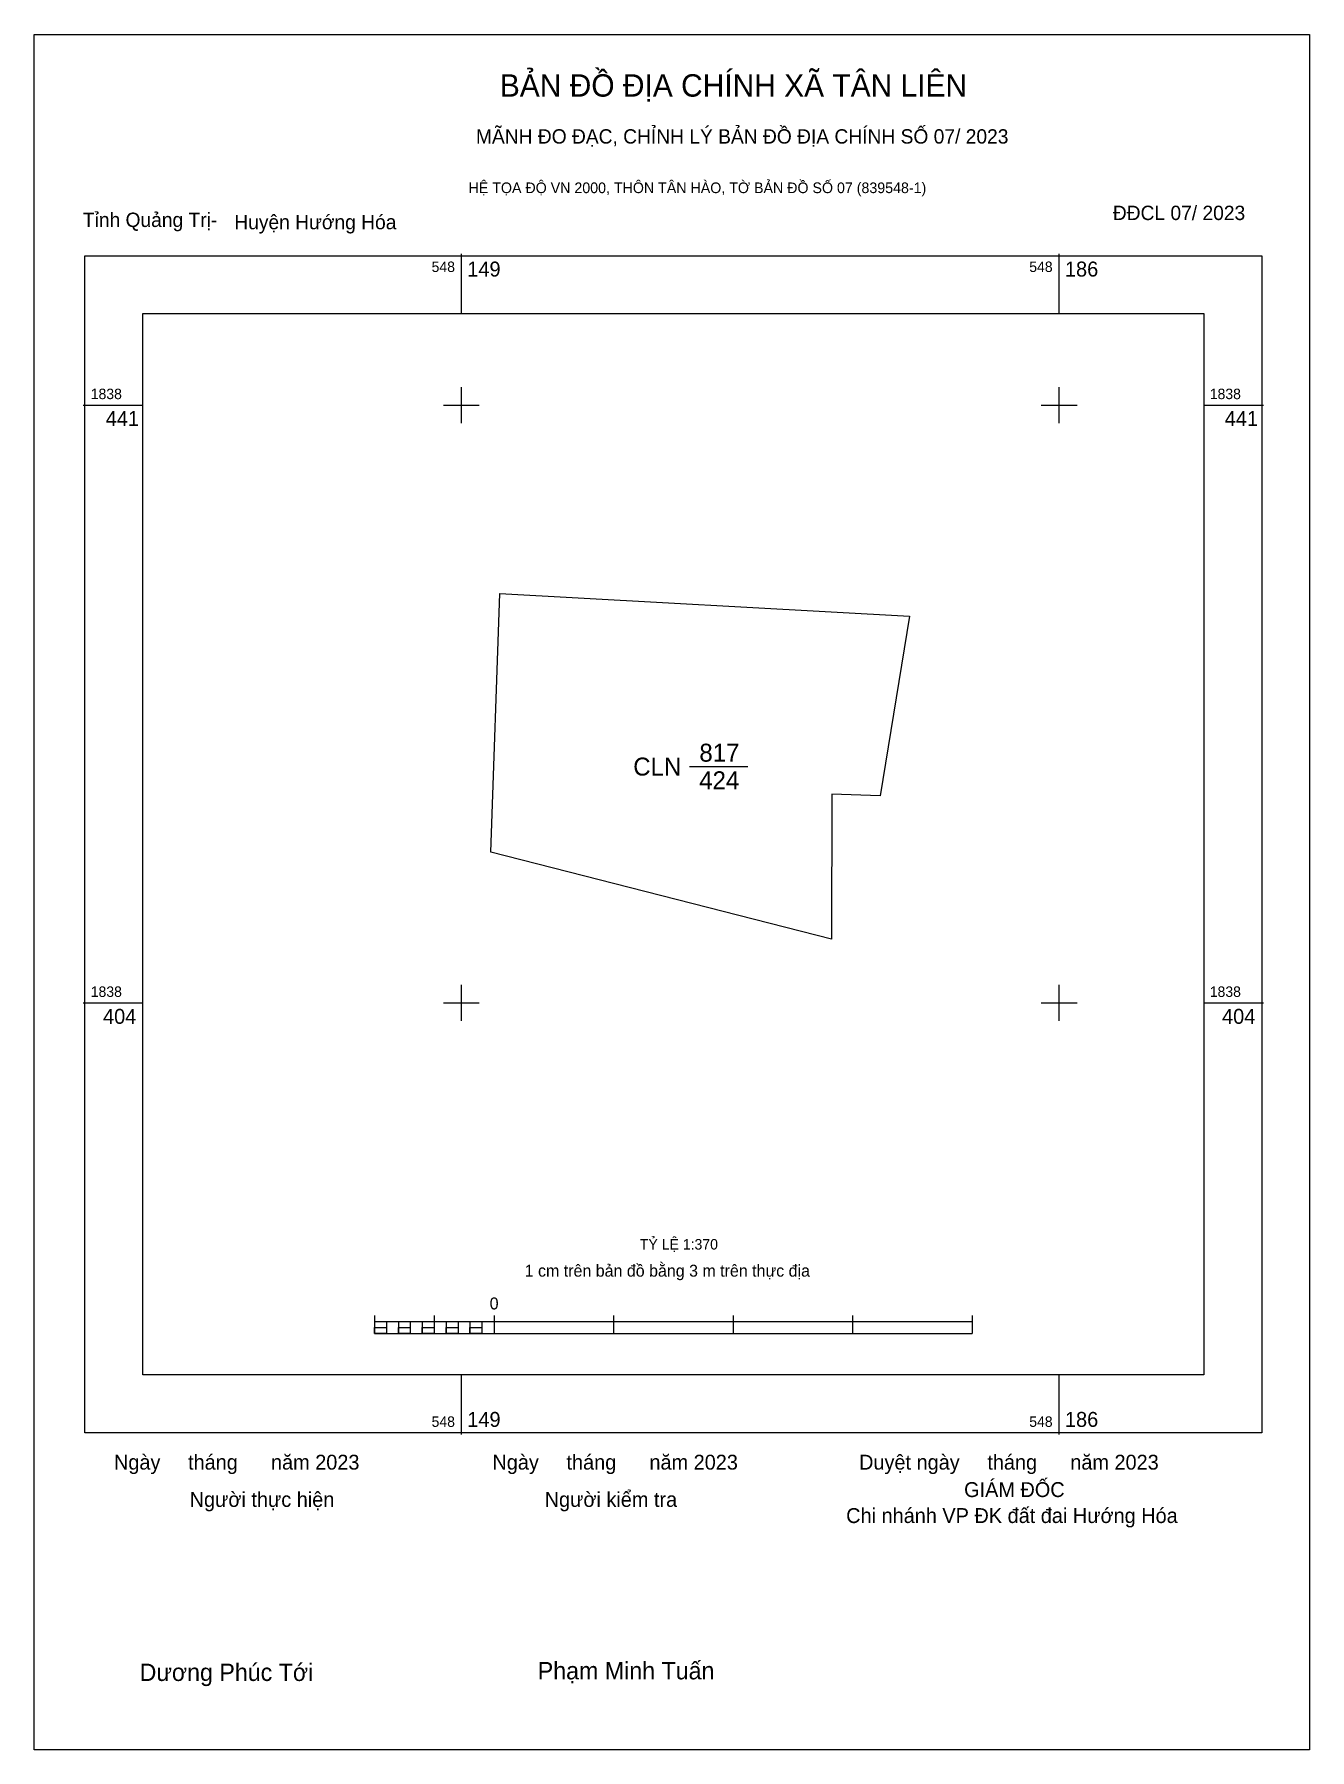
# Model space of a CAD drawing. Extents: x 548123 to 548202, y 1838359 to 1838465.
import ezdxf

# ---------------------------------------------------------------- set-up
doc = ezdxf.new("R2010")
doc.units = 0
for name, color, linetype in [('Level 10', 7, 'Continuous'), ('Level 13', 7, 'Continuous'), ('Level 15', 7, 'Continuous'), ('Level 36', 7, 'Continuous'), ('Level 6', 7, 'Continuous'), ('Level 62', 7, 'Continuous'), ('Level 63', 7, 'Continuous'), ('Level 9', 7, 'Continuous')]:
    doc.layers.add(name, color=color, linetype=linetype)

msp = doc.modelspace()

# ---------------------------------------------------------------- linework, layer by layer
at = {"layer": 'Level 10'}
msp.add_line((548163.4, 1838419.51), (548167.03, 1838419.51), dxfattribs=at)
msp.add_lwpolyline([(548177.04, 1838428.83), (548175.23, 1838417.7), (548172.23, 1838417.8), (548172.22, 1838408.8), (548151.1, 1838414.2), (548151.64, 1838430.23)], close=True, dxfattribs=at)
at = {"layer": 'Level 15'}
msp.add_lwpolyline([(548122.79, 1838464.89), (548201.85, 1838464.89), (548201.85, 1838358.57), (548122.79, 1838358.57)], close=True, dxfattribs=at)
at = {"layer": 'Level 36'}
msp.add_lwpolyline([(548172.23, 1838417.8), (548172.22, 1838408.8), (548151.1, 1838414.2)], dxfattribs=at)
at = {"layer": 'Level 62'}
msp.add_lwpolyline([(548129.51, 1838447.58), (548195.29, 1838447.58), (548195.29, 1838381.8), (548129.51, 1838381.8)], close=True, dxfattribs=at)
at = {"layer": 'Level 63'}
for p, q in [((548149.26, 1838451.29), (548149.26, 1838447.58)), ((548186.31, 1838451.29), (548186.31, 1838447.58)), ((548149.26, 1838443.03), (548149.26, 1838440.8)), ((548186.31, 1838443.03), (548186.31, 1838440.8)), ((548125.81, 1838441.91), (548129.51, 1838441.91)), ((548148.15, 1838441.91), (548150.37, 1838441.91)), ((548185.2, 1838441.91), (548187.43, 1838441.91)), ((548195.29, 1838441.91), (548199, 1838441.91)), ((548149.26, 1838405.97), (548149.26, 1838403.75)), ((548186.31, 1838405.97), (548186.31, 1838403.75)), ((548125.81, 1838404.86), (548129.51, 1838404.86)), ((548148.15, 1838404.86), (548150.37, 1838404.86)), ((548185.2, 1838404.86), (548187.43, 1838404.86)), ((548195.29, 1838404.86), (548199, 1838404.86)), ((548143.87, 1838385.49), (548143.87, 1838384.37)), ((548147.58, 1838385.49), (548147.58, 1838384.37)), ((548151.29, 1838385.49), (548151.29, 1838384.37)), ((548158.7, 1838385.49), (548158.7, 1838384.37)), ((548166.11, 1838385.49), (548166.11, 1838384.37)), ((548173.52, 1838385.49), (548173.52, 1838384.37)), ((548180.93, 1838385.49), (548180.93, 1838384.37)), ((548143.87, 1838385.11), (548180.93, 1838385.11)), ((548143.87, 1838384.37), (548180.93, 1838384.37)), ((548144.62, 1838385.11), (548144.62, 1838384.37)), ((548145.36, 1838385.11), (548145.36, 1838384.37)), ((548146.1, 1838385.11), (548146.1, 1838384.37)), ((548146.84, 1838385.11), (548146.84, 1838384.37)), ((548147.58, 1838385.11), (548147.58, 1838384.37)), ((548148.32, 1838385.11), (548148.32, 1838384.37)), ((548149.06, 1838385.11), (548149.06, 1838384.37)), ((548149.8, 1838385.11), (548149.8, 1838384.37)), ((548150.54, 1838385.11), (548150.54, 1838384.37)), ((548151.29, 1838385.11), (548151.29, 1838384.37)), ((548149.26, 1838381.8), (548149.26, 1838378.1)), ((548186.31, 1838381.8), (548186.31, 1838378.1))]:
    msp.add_line(p, q, dxfattribs=at)
for points in [[(548125.92, 1838451.17), (548198.88, 1838451.17), (548198.88, 1838378.21), (548125.92, 1838378.21)], [(548143.87, 1838384.74), (548144.62, 1838384.74), (548144.62, 1838384.37), (548143.87, 1838384.37)], [(548143.87, 1838384.74), (548144.62, 1838384.74), (548144.62, 1838384.37), (548143.87, 1838384.37)], [(548145.36, 1838384.74), (548146.1, 1838384.74), (548146.1, 1838384.37), (548145.36, 1838384.37)], [(548146.84, 1838384.74), (548147.58, 1838384.74), (548147.58, 1838384.37), (548146.84, 1838384.37)], [(548148.32, 1838384.74), (548149.06, 1838384.74), (548149.06, 1838384.37), (548148.32, 1838384.37)], [(548149.8, 1838384.74), (548150.54, 1838384.74), (548150.54, 1838384.37), (548149.8, 1838384.37)]]:
    msp.add_lwpolyline(points, close=True, dxfattribs=at)

# ---------------------------------------------------------------- texts
at = {"layer": 'Level 13'}
for s, p in [('817', (548164.02, 1838419.81)), ('CLN', (548159.92, 1838418.95)), ('424', (548164.01, 1838418.1))]:
    msp.add_text(s, height=1.112, dxfattribs=at).set_placement(p)
at = {"layer": 'Level 6'}
msp.add_text('TỶ LỆ 1:370', height=0.6514, dxfattribs=at).set_placement((548160.33, 1838389.57))
at = {"layer": 'Level 63'}
for s, height, p in [('BẢN ĐỒ ĐỊA CHÍNH XÃ TÂN LIÊN', 1.3873, (548151.65, 1838461.03)), ('MÃNH ĐO ĐẠC, CHỈNH LÝ BẢN ĐỒ ĐỊA CHÍNH SỐ 07/ 2023', 0.8902, (548150.17, 1838458.12)), ('HỆ TỌA ĐỘ VN 2000, THÔN TÂN HÀO, TỜ BẢN ĐỒ SỐ 07 (839548-1)', 0.659, (548149.71, 1838455.05)), ('548', 0.649, (548147.42, 1838450.16)), ('149', 0.926, (548149.63, 1838449.88)), ('548', 0.649, (548184.47, 1838450.16)), ('186', 0.926, (548186.68, 1838449.88)), ('1838', 0.649, (548126.29, 1838442.28)), ('1838', 0.649, (548195.66, 1838442.28)), ('441', 0.926, (548127.22, 1838440.62)), ('441', 0.926, (548196.59, 1838440.62)), ('1838', 0.649, (548126.29, 1838405.23)), ('1838', 0.649, (548195.66, 1838405.23)), ('404', 0.926, (548127.05, 1838403.56)), ('404', 0.926, (548196.42, 1838403.56)), ('1 cm trên bản đồ bằng 3 m trên thực địa', 0.7411, (548153.19, 1838387.89)), ('0', 0.741, (548151.02, 1838385.86)), ('548', 0.649, (548147.42, 1838378.58)), ('149', 0.926, (548149.63, 1838378.58)), ('548', 0.649, (548184.47, 1838378.58)), ('186', 0.926, (548186.68, 1838378.58)), ('Ngày     tháng      năm 2023', 0.9221, (548127.73, 1838375.93)), ('Ngày     tháng      năm 2023', 0.9221, (548151.19, 1838375.93)), ('Duyệt ngày     tháng      năm 2023', 0.9221, (548173.92, 1838375.93)), ('Người thực hiện', 0.9221, (548132.42, 1838373.62)), ('Người kiểm tra', 0.9221, (548154.43, 1838373.62)), ('GIÁM ĐỐC', 0.922, (548180.43, 1838374.23)), ('Chi nhánh VP ĐK đất đai Hướng Hóa', 0.9221, (548173.12, 1838372.62)), ('Dương Phúc Tới', 1.0755, (548129.32, 1838362.83)), ('Phạm Minh Tuấn', 1.0755, (548154, 1838362.93))]:
    msp.add_text(s, height=height, dxfattribs=at).set_placement(p)
at = {"layer": 'Level 9'}
for s, p in [('Tỉnh Quảng Trị-', (548125.8, 1838452.95)), ('Huyện Hướng Hóa', (548135.19, 1838452.81)), ('ĐĐCL 07/ 2023', (548189.65, 1838453.38))]:
    msp.add_text(s, height=0.8902, dxfattribs=at).set_placement(p)

doc.saveas('drawing.dxf')
